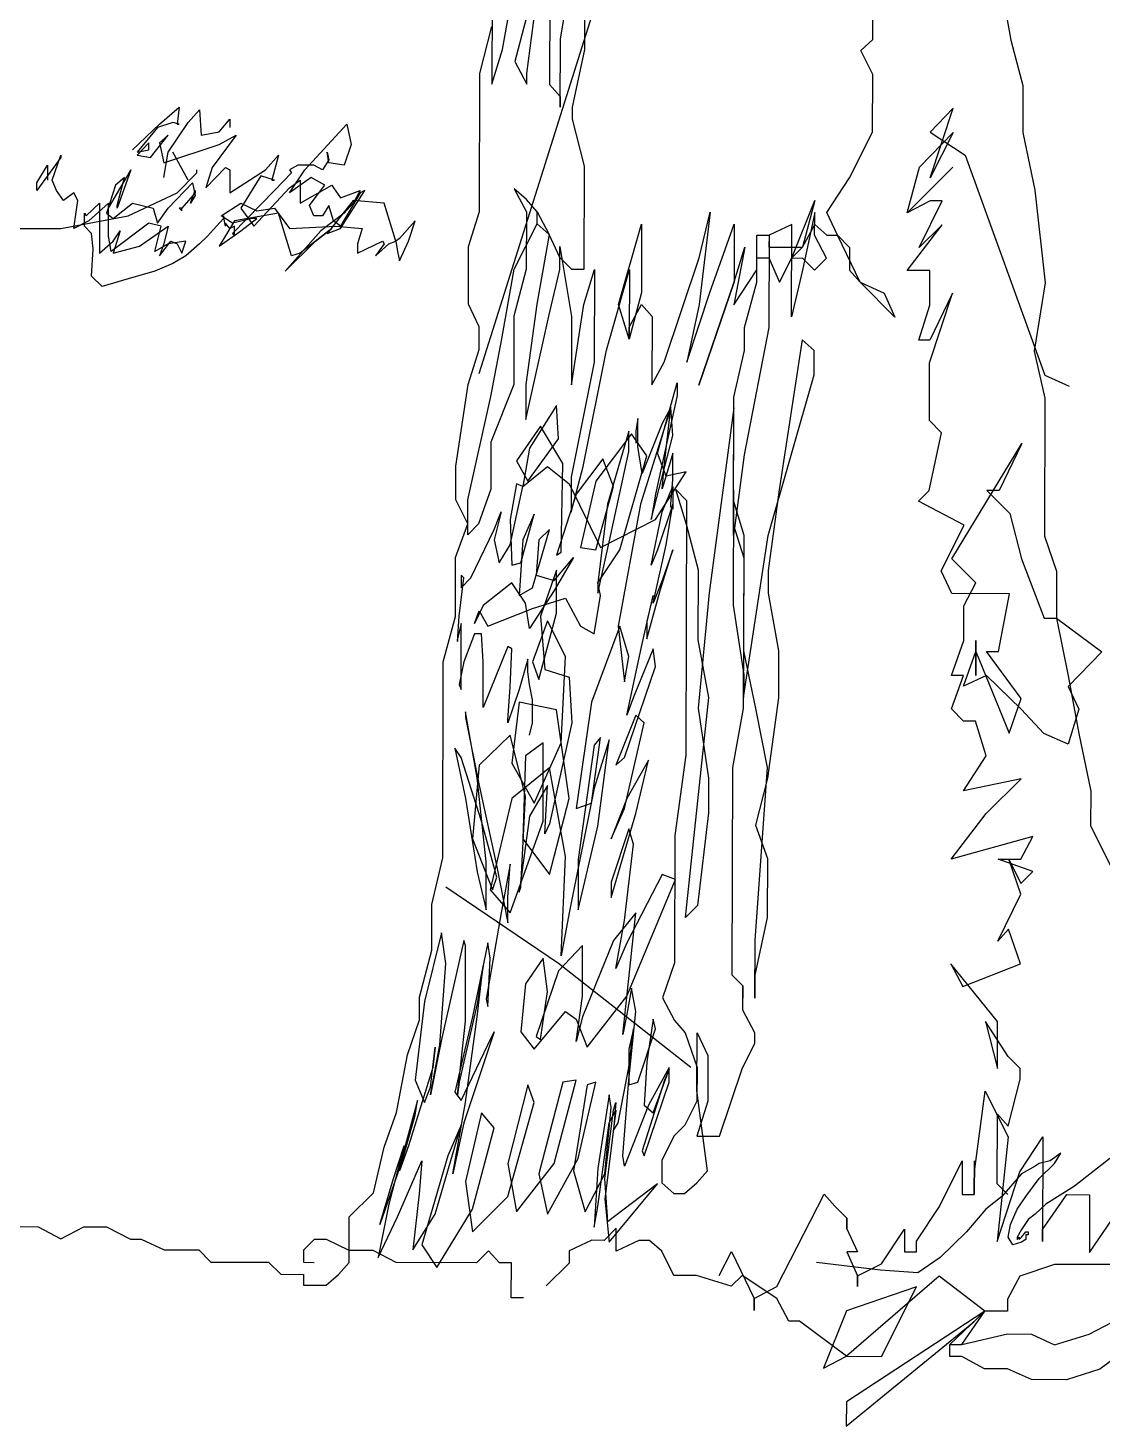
# Model space of a CAD drawing. Extents: x 2.52 to 6.06, y 1.1 to 8.22.
# Drawn here: x 3.899 to 4.49, y 1.095 to 1.865 of the extents above; entities that cross this region are included whole.
import ezdxf

# ---------------------------------------------------------------- set-up
doc = ezdxf.new("R2010")
doc.units = 0
doc.header["$LTSCALE"] = 0.4
doc.header["$MEASUREMENT"] = 0
doc.layers.add('CERCHA', color=7, linetype='CONTINUOUS')

msp = doc.modelspace()

# ---------------------------------------------------------------- linework, layer by layer
at = {"layer": 'CERCHA'}
for p, q in [((4.23709, 1.96112), (4.14695, 1.67481)), ((4.18601, 1.91694), (4.18579, 1.83423)), ((4.36384, 1.85885), (4.36396, 1.9039)), ((4.19176, 1.85932), (4.19852, 1.89771)), ((4.15419, 1.89118), (4.15403, 1.83431)), ((4.15999, 1.8535), (4.16674, 1.89115)), ((4.43409, 1.89042), (4.43991, 1.85865)), ((4.17325, 1.84017), (4.17928, 1.8852)), ((4.17334, 1.87193), (4.16662, 1.84684)), ((4.20511, 1.87849), (4.20504, 1.85338)), ((4.1474, 1.84024), (4.15412, 1.86607)), ((4.19166, 1.82166), (4.19176, 1.85932)), ((4.35718, 1.85296), (4.36384, 1.85885)), ((4.43991, 1.85865), (4.44649, 1.83352)), ((4.15403, 1.83431), (4.15999, 1.8535)), ((4.20504, 1.85338), (4.19831, 1.82164)), ((4.36379, 1.83965), (4.35718, 1.85296)), ((4.16662, 1.84684), (4.17323, 1.83426)), ((4.14719, 1.76417), (4.1474, 1.84024)), ((4.17323, 1.83426), (4.17325, 1.84017)), ((4.18579, 1.83423), (4.19168, 1.82757)), ((4.3637, 1.8079), (4.36379, 1.83965)), ((4.44649, 1.83352), (4.44642, 1.80767)), ((4.19168, 1.82757), (4.19166, 1.82166)), ((3.971, 1.81228), (3.98191, 1.82168)), ((3.98191, 1.82168), (3.98074, 1.81228)), ((3.98678, 1.81329), (3.993, 1.82017)), ((3.993, 1.82017), (3.994, 1.80623)), ((4.19831, 1.82164), (4.19829, 1.81499)), ((4.39539, 1.7827), (4.40805, 1.82107)), ((4.40805, 1.82107), (4.39546, 1.80781)), ((3.95622, 1.79817), (3.971, 1.81228)), ((3.96999, 1.81043), (3.95874, 1.79683)), ((3.97839, 1.81329), (3.96999, 1.81043)), ((3.97587, 1.79683), (3.98678, 1.81329)), ((3.98191, 1.81228), (3.97839, 1.81329)), ((3.98074, 1.81228), (3.98191, 1.81228)), ((4.00391, 1.80808), (4.00979, 1.81497)), ((4.00979, 1.81497), (4.00979, 1.81043)), ((4.0511, 1.78709), (4.07428, 1.81228)), ((4.07428, 1.81228), (4.07663, 1.80103)), ((4.19829, 1.81499), (4.20487, 1.78913)), ((3.96512, 1.80204), (3.95874, 1.79515)), ((3.96512, 1.79817), (3.96512, 1.80204)), ((3.96613, 1.79397), (3.97587, 1.80623)), ((3.97587, 1.80623), (3.971, 1.80204)), ((3.971, 1.80204), (3.97351, 1.79095)), ((3.994, 1.80623), (4.00391, 1.80808)), ((4.01332, 1.80623), (4.00005, 1.78843)), ((4.00391, 1.80103), (4.01332, 1.80623)), ((4.35108, 1.78282), (4.3637, 1.8079)), ((4.3895, 1.78863), (4.40801, 1.80778)), ((4.40801, 1.80778), (4.39539, 1.7827)), ((4.39546, 1.80781), (4.41463, 1.7952)), ((4.44642, 1.80767), (4.45298, 1.7759)), ((3.91188, 1.78138), (3.91675, 1.79515)), ((3.91675, 1.79515), (3.91675, 1.79397)), ((3.95874, 1.79683), (3.96512, 1.79817)), ((3.95874, 1.79515), (3.96613, 1.79397)), ((3.97351, 1.79095), (4.00391, 1.80103)), ((3.97351, 1.78289), (3.97587, 1.79683)), ((3.97939, 1.79515), (3.97839, 1.79683)), ((3.98678, 1.78138), (3.97939, 1.79515)), ((4.02944, 1.78709), (4.03649, 1.79515)), ((4.03649, 1.79515), (4.03297, 1.78138)), ((4.06336, 1.79683), (4.06437, 1.79263)), ((4.06437, 1.79095), (4.06336, 1.79683)), ((4.07663, 1.80103), (4.07277, 1.78978)), ((4.41463, 1.7952), (4.45861, 1.67397)), ((3.91675, 1.79397), (3.90348, 1.77584)), ((3.90348, 1.78004), (3.90936, 1.78978)), ((3.90936, 1.78978), (3.90936, 1.78138)), ((3.95521, 1.78709), (3.94782, 1.7661)), ((3.95286, 1.78289), (3.95521, 1.78709)), ((3.99165, 1.78558), (3.99165, 1.78709)), ((3.99652, 1.77718), (4.00744, 1.78843)), ((4.00005, 1.78843), (3.99652, 1.77718)), ((4.00744, 1.78843), (4.00979, 1.78709)), ((4.00979, 1.77449), (4.02944, 1.78709)), ((4.00979, 1.78709), (4.00979, 1.77449)), ((4.04724, 1.78978), (4.04271, 1.78709)), ((4.04271, 1.78709), (4.04371, 1.78558)), ((4.04271, 1.77449), (4.0511, 1.78709)), ((4.05597, 1.78978), (4.04724, 1.78978)), ((4.06084, 1.78709), (4.05597, 1.78978)), ((4.06437, 1.79263), (4.06084, 1.78709)), ((4.07277, 1.78978), (4.06437, 1.79095)), ((4.20487, 1.78913), (4.20471, 1.73226)), ((4.38278, 1.76353), (4.3895, 1.78863)), ((4.40796, 1.78858), (4.38278, 1.76353)), ((4.38278, 1.76353), (4.40796, 1.78858)), ((3.90348, 1.77584), (3.90348, 1.78004)), ((3.9144, 1.77584), (3.91188, 1.78138)), ((3.94295, 1.7661), (3.95286, 1.78289)), ((3.95168, 1.78289), (3.94681, 1.77869)), ((3.94782, 1.76744), (3.95168, 1.78289)), ((3.97587, 1.7661), (3.98913, 1.78004)), ((3.98074, 1.77449), (3.99165, 1.78558)), ((3.98913, 1.78004), (3.99064, 1.77298)), ((4.02692, 1.7839), (4.01584, 1.7661)), ((4.03431, 1.78138), (4.02692, 1.7839)), ((4.03297, 1.78138), (4.03431, 1.78138)), ((4.04371, 1.78558), (4.03431, 1.77584)), ((4.05463, 1.78289), (4.04271, 1.77449)), ((4.04271, 1.77718), (4.04858, 1.78138)), ((4.04858, 1.78138), (4.04858, 1.76878)), ((4.06202, 1.77869), (4.05463, 1.78289)), ((4.33847, 1.76365), (4.35108, 1.78282)), ((3.91809, 1.77029), (3.9144, 1.77584)), ((3.9238, 1.77449), (3.91809, 1.77029)), ((3.92616, 1.77029), (3.9238, 1.77449)), ((3.94681, 1.77869), (3.94194, 1.76324)), ((3.95387, 1.7619), (3.98074, 1.77449)), ((3.99064, 1.77449), (3.98326, 1.7661)), ((3.98813, 1.76878), (3.99064, 1.77584)), ((3.99064, 1.77298), (3.98813, 1.76878)), ((3.99064, 1.77584), (3.99064, 1.77449)), ((4.03431, 1.77584), (4.0113, 1.75199)), ((4.02306, 1.75619), (4.04271, 1.77718)), ((4.04858, 1.76878), (4.06588, 1.77869)), ((4.05463, 1.76878), (4.06202, 1.77869)), ((4.06588, 1.77869), (4.06689, 1.77718)), ((4.06689, 1.77718), (4.07075, 1.77164)), ((4.07075, 1.75484), (4.08402, 1.77584)), ((4.07075, 1.77164), (4.0815, 1.77584)), ((4.0815, 1.77449), (4.07075, 1.75619)), ((4.0815, 1.77584), (4.07764, 1.76878)), ((4.08402, 1.77584), (4.0815, 1.77449)), ((4.16643, 1.77668), (4.17304, 1.7641)), ((4.17306, 1.77075), (4.16643, 1.77668)), ((4.45298, 1.7759), (4.45875, 1.72492)), ((3.9238, 1.75484), (3.92616, 1.77029)), ((3.93069, 1.7619), (3.93808, 1.76878)), ((3.94295, 1.76878), (3.9322, 1.75904)), ((3.93808, 1.76878), (3.93808, 1.74124)), ((3.94295, 1.75065), (3.94295, 1.76878)), ((3.94547, 1.76039), (3.95622, 1.76878)), ((3.94782, 1.7661), (3.94782, 1.76744)), ((3.95622, 1.76878), (3.96747, 1.7661)), ((3.96747, 1.7661), (3.96999, 1.7577)), ((3.96999, 1.7577), (3.97587, 1.7661)), ((3.98191, 1.7661), (3.98326, 1.76458)), ((3.98326, 1.7661), (3.98191, 1.7661)), ((3.98326, 1.76458), (3.98326, 1.7661)), ((4.00492, 1.7619), (4.01584, 1.76878)), ((4.01584, 1.76878), (4.02457, 1.76458)), ((4.01584, 1.7661), (4.02306, 1.75619)), ((4.02457, 1.76458), (4.03431, 1.7661)), ((4.03431, 1.7661), (4.04271, 1.75484)), ((4.05362, 1.76744), (4.05463, 1.76878)), ((4.05597, 1.7619), (4.05362, 1.76744)), ((4.06437, 1.76744), (4.06084, 1.7619)), ((4.07764, 1.77029), (4.06336, 1.75199)), ((4.06689, 1.75904), (4.06437, 1.76744)), ((4.07764, 1.76878), (4.07277, 1.76324)), ((4.09477, 1.76878), (4.07764, 1.77029)), ((4.10115, 1.74779), (4.09477, 1.76878)), ((4.14123, 1.74499), (4.14719, 1.76417)), ((4.17304, 1.7641), (4.17296, 1.73235)), ((4.17895, 1.76409), (4.17306, 1.77075)), ((4.17893, 1.75744), (4.17895, 1.76409)), ((4.17893, 1.75744), (4.17895, 1.76409)), ((4.17895, 1.76409), (4.18556, 1.75151)), ((4.27422, 1.76383), (4.26817, 1.71289)), ((4.26824, 1.73873), (4.27422, 1.76383)), ((4.3192, 1.7386), (4.33184, 1.77032)), ((4.33183, 1.76367), (4.32509, 1.73193)), ((4.33184, 1.77032), (4.32513, 1.74449)), ((4.33179, 1.75112), (4.33183, 1.76367)), ((4.34435, 1.75108), (4.33847, 1.76365)), ((4.39536, 1.77015), (4.38278, 1.76353)), ((4.38938, 1.74431), (4.402, 1.77013)), ((4.402, 1.77013), (4.39536, 1.77015)), ((3.91675, 1.75484), (3.95387, 1.7619)), ((3.9322, 1.75904), (3.9238, 1.75484)), ((3.92968, 1.76324), (3.93069, 1.7619)), ((3.92968, 1.75619), (3.92968, 1.76324)), ((3.93355, 1.75199), (3.92968, 1.75619)), ((3.94194, 1.76324), (3.94547, 1.76039)), ((3.96512, 1.7577), (3.94446, 1.74225)), ((3.96008, 1.7451), (3.97587, 1.75619)), ((3.972, 1.75619), (3.96512, 1.7577)), ((3.96848, 1.74225), (3.972, 1.75619)), ((3.97587, 1.75619), (3.97351, 1.74645)), ((4.0024, 1.75619), (3.99753, 1.75065)), ((4.00626, 1.76039), (4.0024, 1.75619)), ((4.01231, 1.75904), (4.00391, 1.7451)), ((4.0113, 1.7577), (4.00492, 1.7619)), ((4.00626, 1.7619), (4.00626, 1.76039)), ((4.00744, 1.75619), (4.00626, 1.7619)), ((4.00744, 1.7577), (4.00744, 1.75619)), ((4.00979, 1.75484), (4.00744, 1.7577)), ((4.01231, 1.75619), (4.00979, 1.75484)), ((4.02205, 1.76039), (4.0113, 1.7577)), ((4.03649, 1.76324), (4.01231, 1.75904)), ((4.01231, 1.75065), (4.01231, 1.75619)), ((4.01584, 1.7535), (4.02457, 1.76039)), ((4.02457, 1.76039), (4.02205, 1.76039)), ((4.04371, 1.73973), (4.03649, 1.76324)), ((4.04271, 1.75484), (4.06823, 1.75619)), ((4.06084, 1.7619), (4.05597, 1.7619)), ((4.07277, 1.76324), (4.05984, 1.7535)), ((4.07075, 1.75619), (4.06689, 1.75904)), ((4.06823, 1.75619), (4.08268, 1.75484)), ((4.1119, 1.75904), (4.10316, 1.7493)), ((4.1082, 1.74779), (4.1119, 1.75904)), ((4.16631, 1.73236), (4.17893, 1.75744)), ((4.18556, 1.75151), (4.17893, 1.75744)), ((4.22386, 1.71301), (4.23654, 1.75728)), ((4.23654, 1.75728), (4.23644, 1.71962)), ((4.2741, 1.71952), (4.2875, 1.75715)), ((4.2875, 1.75715), (4.28741, 1.72539)), ((4.31925, 1.75706), (4.30668, 1.75118)), ((4.31911, 1.7061), (4.31925, 1.75706)), ((4.32513, 1.74449), (4.33181, 1.75702)), ((4.33181, 1.75702), (4.33844, 1.7511)), ((4.3827, 1.73178), (4.40197, 1.75683)), ((4.40197, 1.75683), (4.38938, 1.74431)), ((3.88635, 1.75484), (3.91675, 1.75484)), ((3.93455, 1.74359), (3.93355, 1.75199)), ((3.94446, 1.74225), (3.94295, 1.75065)), ((3.94933, 1.7535), (3.94547, 1.74124)), ((3.94547, 1.74779), (3.94933, 1.7535)), ((3.99753, 1.75065), (3.993, 1.74645)), ((4.00391, 1.7451), (4.01584, 1.7535)), ((4.0113, 1.75199), (4.01231, 1.75065)), ((4.05984, 1.7535), (4.04019, 1.73133)), ((4.06588, 1.75484), (4.04858, 1.74124)), ((4.05698, 1.74779), (4.06588, 1.75484)), ((4.06336, 1.75199), (4.07075, 1.75484)), ((4.08268, 1.75484), (4.08016, 1.74645)), ((4.10316, 1.7493), (4.10115, 1.74779)), ((4.18556, 1.75151), (4.17881, 1.71313)), ((4.19144, 1.73894), (4.18556, 1.75151)), ((4.29997, 1.72535), (4.30004, 1.7512)), ((4.30004, 1.7512), (4.30668, 1.75118)), ((4.30668, 1.75118), (4.30654, 1.70023)), ((4.30668, 1.75118), (4.30666, 1.74454)), ((4.3384, 1.73854), (4.33179, 1.75112)), ((4.33844, 1.7511), (4.34435, 1.75108)), ((4.35683, 1.7252), (4.34435, 1.75108)), ((4.34435, 1.75108), (4.35098, 1.74442)), ((3.93355, 1.72864), (3.93455, 1.74359)), ((3.93808, 1.74124), (3.94547, 1.74779)), ((3.94547, 1.74124), (3.96008, 1.7451)), ((3.97587, 1.74645), (3.96848, 1.74225)), ((3.971, 1.73973), (3.97721, 1.74779)), ((3.97351, 1.74645), (3.971, 1.73973)), ((3.98561, 1.74779), (3.97587, 1.74645)), ((3.97721, 1.74779), (3.98074, 1.74645)), ((3.98074, 1.74645), (3.98326, 1.74124)), ((3.98326, 1.74124), (3.98561, 1.74779)), ((3.993, 1.74645), (3.98561, 1.73973)), ((4.04019, 1.73133), (4.05698, 1.74779)), ((4.04858, 1.74124), (4.04371, 1.73973)), ((4.08016, 1.74124), (4.09376, 1.74779)), ((4.08016, 1.74645), (4.08016, 1.74124)), ((4.0899, 1.73973), (4.09729, 1.74645)), ((4.09477, 1.74645), (4.0899, 1.73973)), ((4.09376, 1.74779), (4.09477, 1.74645)), ((4.09729, 1.74645), (4.10115, 1.74779)), ((4.10115, 1.74779), (4.10216, 1.74225)), ((4.10216, 1.74225), (4.10316, 1.73704)), ((4.10316, 1.73704), (4.1082, 1.74779)), ((4.14115, 1.71323), (4.14123, 1.74499)), ((4.19142, 1.7323), (4.19145, 1.74485)), ((4.19145, 1.74485), (4.198, 1.70643)), ((4.29337, 1.74457), (4.28738, 1.71283)), ((4.28741, 1.72539), (4.29337, 1.74457)), ((4.30666, 1.74454), (4.32513, 1.74449)), ((4.32513, 1.74449), (4.3192, 1.7386)), ((4.35098, 1.74442), (4.35094, 1.73186)), ((3.97839, 1.73553), (3.96848, 1.73133)), ((3.98561, 1.73973), (3.97839, 1.73553)), ((4.19807, 1.73228), (4.19144, 1.73894)), ((4.24889, 1.68118), (4.26824, 1.73873)), ((4.29998, 1.732), (4.3, 1.73865)), ((4.3, 1.73865), (4.30665, 1.73863)), ((4.30665, 1.73863), (4.31252, 1.72532)), ((4.31252, 1.72532), (4.3192, 1.7386)), ((4.3192, 1.7386), (4.32511, 1.73858)), ((4.32511, 1.73858), (4.33174, 1.73192)), ((4.33174, 1.73192), (4.3384, 1.73854)), ((3.93942, 1.72293), (3.93355, 1.72864)), ((3.95387, 1.72713), (3.93942, 1.72293)), ((3.96848, 1.73133), (3.95387, 1.72713)), ((4.15956, 1.69398), (4.16631, 1.73236)), ((4.17296, 1.73235), (4.16624, 1.70652)), ((4.18544, 1.70646), (4.19142, 1.7323)), ((4.20471, 1.73226), (4.19807, 1.73228)), ((4.20466, 1.71306), (4.21062, 1.73224)), ((4.21062, 1.73224), (4.21048, 1.68129)), ((4.21715, 1.68791), (4.22982, 1.73219)), ((4.22982, 1.73219), (4.22972, 1.69379)), ((4.26805, 1.66857), (4.28741, 1.72539)), ((4.28741, 1.72539), (4.26805, 1.66857)), ((4.28738, 1.71283), (4.29998, 1.732)), ((4.29325, 1.70026), (4.29997, 1.72535)), ((4.32509, 1.73193), (4.31911, 1.7061)), ((4.35094, 1.73186), (4.35683, 1.7252)), ((4.37598, 1.70595), (4.35683, 1.7252)), ((4.35683, 1.7252), (4.37011, 1.71926)), ((4.39525, 1.73174), (4.3827, 1.73178)), ((4.3952, 1.71254), (4.39525, 1.73174)), ((4.45875, 1.72492), (4.45274, 1.68728)), ((4.23644, 1.71962), (4.22972, 1.69379)), ((4.26144, 1.68115), (4.2741, 1.71952)), ((4.37011, 1.71926), (4.37598, 1.70595)), ((4.39511, 1.68078), (4.40777, 1.71915)), ((4.40777, 1.71915), (4.39515, 1.69334)), ((4.14702, 1.70066), (4.14115, 1.71323)), ((4.17881, 1.71313), (4.17278, 1.66883)), ((4.19789, 1.66876), (4.20466, 1.71306)), ((4.22972, 1.69379), (4.22386, 1.71301)), ((4.22974, 1.70044), (4.23642, 1.71297)), ((4.23642, 1.71297), (4.24231, 1.70631)), ((4.26817, 1.71289), (4.26144, 1.68115)), ((4.38924, 1.69336), (4.3952, 1.71254)), ((4.16624, 1.70652), (4.16614, 1.66885)), ((4.17273, 1.64963), (4.18544, 1.70646)), ((4.198, 1.70643), (4.19789, 1.66876)), ((4.24231, 1.70631), (4.24221, 1.66864)), ((4.14699, 1.6881), (4.14702, 1.70066)), ((4.22972, 1.69379), (4.22974, 1.70044)), ((4.30654, 1.70023), (4.29306, 1.6301)), ((4.29322, 1.68771), (4.29325, 1.70026)), ((4.14103, 1.66892), (4.14699, 1.6881)), ((4.15357, 1.66224), (4.15956, 1.69398)), ((4.20442, 1.6237), (4.21715, 1.68791)), ((4.28724, 1.66188), (4.29322, 1.68771)), ((4.32499, 1.69353), (4.31221, 1.61085)), ((4.33162, 1.6876), (4.32499, 1.69353)), ((4.33158, 1.67431), (4.33162, 1.6876)), ((4.39515, 1.69334), (4.38924, 1.69336)), ((4.45274, 1.68728), (4.45858, 1.66141)), ((4.21048, 1.68129), (4.19776, 1.61781)), ((4.24221, 1.66864), (4.24889, 1.68118)), ((4.39503, 1.64903), (4.39511, 1.68078)), ((4.30623, 1.58576), (4.33158, 1.67431)), ((4.45861, 1.67397), (4.47189, 1.66802)), ((4.13426, 1.62389), (4.14103, 1.66892)), ((4.16614, 1.66885), (4.1535, 1.63713)), ((4.17278, 1.66883), (4.17273, 1.64963)), ((4.24524, 1.63107), (4.25616, 1.66986)), ((4.25616, 1.66986), (4.25616, 1.66281)), ((4.14086, 1.60541), (4.15357, 1.66224)), ((4.18965, 1.65727), (4.17487, 1.63376)), ((4.19066, 1.63896), (4.18965, 1.65727)), ((4.25263, 1.65626), (4.23584, 1.60302)), ((4.25616, 1.66281), (4.24423, 1.60857)), ((4.25263, 1.65626), (4.24776, 1.64736)), ((4.2491, 1.62536), (4.25263, 1.65626)), ((4.25364, 1.64081), (4.25263, 1.65626)), ((4.28722, 1.65597), (4.27365, 1.55409)), ((4.28705, 1.59172), (4.28724, 1.66188)), ((4.28708, 1.60501), (4.28722, 1.65597)), ((4.45858, 1.66141), (4.45837, 1.58534)), ((4.23449, 1.65022), (4.23332, 1.64316)), ((4.23449, 1.63477), (4.23449, 1.65022)), ((4.40166, 1.64236), (4.39503, 1.64903)), ((4.18092, 1.64602), (4.16765, 1.62687)), ((4.19318, 1.62536), (4.18092, 1.64602)), ((4.23097, 1.64182), (4.21132, 1.61562)), ((4.22945, 1.64316), (4.2177, 1.60302)), ((4.22945, 1.63208), (4.22945, 1.64316)), ((4.23936, 1.62956), (4.23097, 1.64182)), ((4.23332, 1.64316), (4.23332, 1.63661)), ((4.24776, 1.64736), (4.23684, 1.61982)), ((4.24171, 1.59463), (4.25364, 1.64081)), ((4.39492, 1.61062), (4.40166, 1.64236)), ((4.1535, 1.63713), (4.15343, 1.61128)), ((4.17487, 1.63376), (4.17118, 1.61276)), ((4.17387, 1.61562), (4.19066, 1.63896)), ((4.23684, 1.61982), (4.23449, 1.63477)), ((4.40738, 1.57293), (4.44595, 1.63633)), ((4.44595, 1.63633), (4.43333, 1.61052)), ((4.16765, 1.62687), (4.17387, 1.61562)), ((4.19217, 1.57649), (4.19318, 1.62536)), ((4.21518, 1.62788), (4.20057, 1.60857)), ((4.22106, 1.61276), (4.21518, 1.62788)), ((4.21871, 1.58203), (4.22945, 1.63208)), ((4.22458, 1.57783), (4.23936, 1.62956)), ((4.25011, 1.61847), (4.24524, 1.63107)), ((4.25364, 1.63107), (4.24776, 1.61142)), ((4.24776, 1.61142), (4.2491, 1.62536)), ((4.25364, 1.61663), (4.25364, 1.63107)), ((4.29306, 1.6301), (4.28703, 1.58581)), ((4.13421, 1.60542), (4.13426, 1.62389)), ((4.17118, 1.61276), (4.18478, 1.62368)), ((4.18478, 1.62368), (4.19671, 1.61428)), ((4.1977, 1.5986), (4.20442, 1.6237)), ((4.19776, 1.61781), (4.1977, 1.5986)), ((4.24423, 1.59463), (4.26103, 1.62083)), ((4.26103, 1.62083), (4.25011, 1.61847)), ((4.15343, 1.61128), (4.14673, 1.5921)), ((4.16765, 1.61428), (4.16413, 1.59463)), ((4.16413, 1.58069), (4.17118, 1.61276)), ((4.17118, 1.61276), (4.16765, 1.61428)), ((4.19671, 1.61428), (4.21384, 1.57918)), ((4.21132, 1.61562), (4.20292, 1.57918)), ((4.21132, 1.57783), (4.22106, 1.61276)), ((4.24776, 1.59883), (4.25364, 1.61276)), ((4.25263, 1.60302), (4.25364, 1.61663)), ((4.25364, 1.61276), (4.25364, 1.60017)), ((4.25534, 1.611), (4.26124, 1.60508)), ((4.2612, 1.59179), (4.25534, 1.611)), ((4.2871, 1.61092), (4.28693, 1.5474)), ((4.28703, 1.58581), (4.2871, 1.61092)), ((4.31221, 1.61085), (4.30618, 1.56655)), ((4.389, 1.60473), (4.39492, 1.61062)), ((4.42668, 1.61054), (4.4392, 1.59795)), ((4.43333, 1.61052), (4.42668, 1.61054)), ((4.14082, 1.59211), (4.13421, 1.60542)), ((4.1408, 1.5862), (4.14086, 1.60541)), ((4.20057, 1.60857), (4.18965, 1.57498)), ((4.2177, 1.60302), (4.21232, 1.55969)), ((4.23584, 1.60302), (4.22358, 1.53585)), ((4.24423, 1.60857), (4.24171, 1.59463)), ((4.25364, 1.60302), (4.24524, 1.57783)), ((4.25011, 1.58069), (4.25364, 1.60302)), ((4.25263, 1.60168), (4.25263, 1.60302)), ((4.25364, 1.60017), (4.25263, 1.60168)), ((4.26124, 1.60508), (4.26085, 1.46476)), ((4.29294, 1.58579), (4.28708, 1.60501)), ((4.41407, 1.59137), (4.389, 1.60473)), ((4.15926, 1.59883), (4.15539, 1.58337)), ((4.15539, 1.58908), (4.15926, 1.59883)), ((4.16413, 1.59463), (4.16513, 1.56944)), ((4.17, 1.57078), (4.17739, 1.59748)), ((4.17739, 1.59748), (4.17118, 1.58337)), ((4.21384, 1.57918), (4.24423, 1.59463)), ((4.24171, 1.56944), (4.24776, 1.59883)), ((4.4392, 1.59795), (4.44578, 1.57282)), ((4.13412, 1.57367), (4.14082, 1.59211)), ((4.14673, 1.5921), (4.1408, 1.5862)), ((4.14246, 1.56238), (4.15539, 1.58908)), ((4.17639, 1.55684), (4.18579, 1.58908)), ((4.18579, 1.58908), (4.17991, 1.58337)), ((4.26778, 1.56666), (4.2612, 1.59179)), ((4.29291, 1.57324), (4.28705, 1.59172)), ((4.40145, 1.5663), (4.41407, 1.59137)), ((4.15539, 1.58337), (4.15808, 1.57078)), ((4.15808, 1.57078), (4.16413, 1.58069)), ((4.17118, 1.58337), (4.169, 1.55264)), ((4.17991, 1.58337), (4.1784, 1.56389)), ((4.20292, 1.57918), (4.21132, 1.57783)), ((4.21232, 1.55398), (4.21871, 1.58203)), ((4.24289, 1.54844), (4.25011, 1.58069)), ((4.2927, 1.49643), (4.30623, 1.58576)), ((4.29277, 1.52228), (4.29294, 1.58579)), ((4.45837, 1.58534), (4.46496, 1.56612)), ((4.13403, 1.54117), (4.13412, 1.57367)), ((4.19906, 1.57363), (4.18831, 1.5555)), ((4.18831, 1.56104), (4.19906, 1.57363)), ((4.18965, 1.57498), (4.19217, 1.57649)), ((4.21232, 1.55969), (4.22458, 1.57783)), ((4.24524, 1.57783), (4.24171, 1.56944)), ((4.24675, 1.5555), (4.25364, 1.57783)), ((4.25364, 1.57783), (4.24776, 1.56104)), ((4.29268, 1.49052), (4.29291, 1.57324)), ((4.42063, 1.5596), (4.40738, 1.57293)), ((4.44578, 1.57282), (4.45825, 1.54029)), ((4.13709, 1.56389), (4.13709, 1.55684)), ((4.1386, 1.56238), (4.13709, 1.56389)), ((4.16513, 1.56944), (4.17, 1.57078)), ((4.1784, 1.56389), (4.18831, 1.56104)), ((4.18965, 1.56658), (4.18092, 1.54139)), ((4.18965, 1.5429), (4.18965, 1.56658)), ((4.26767, 1.52825), (4.26778, 1.56666)), ((4.30618, 1.56655), (4.30615, 1.554)), ((4.40732, 1.55372), (4.40145, 1.5663)), ((4.46496, 1.56612), (4.46489, 1.54027)), ((4.13608, 1.54139), (4.1386, 1.56238)), ((4.13709, 1.55684), (4.14246, 1.56238)), ((4.16513, 1.55969), (4.14935, 1.5471)), ((4.17252, 1.54844), (4.16513, 1.55969)), ((4.169, 1.55264), (4.17639, 1.55684)), ((4.18831, 1.5555), (4.17487, 1.5345)), ((4.21232, 1.55969), (4.21232, 1.55398)), ((4.21384, 1.55264), (4.21232, 1.55969)), ((4.23936, 1.52879), (4.24675, 1.5555)), ((4.24776, 1.56104), (4.24289, 1.54844)), ((4.41395, 1.54706), (4.42063, 1.5596)), ((4.17487, 1.5345), (4.17252, 1.54844)), ((4.17639, 1.54559), (4.19452, 1.5513)), ((4.19452, 1.5513), (4.20292, 1.53585)), ((4.21031, 1.53165), (4.21384, 1.55264)), ((4.23684, 1.52611), (4.24289, 1.55264)), ((4.24289, 1.55264), (4.23936, 1.5387)), ((4.27365, 1.55409), (4.26757, 1.49059)), ((4.30615, 1.554), (4.31197, 1.52223)), ((4.43908, 1.55364), (4.40732, 1.55372)), ((4.43309, 1.5219), (4.43908, 1.55364)), ((4.12732, 1.51608), (4.13403, 1.54117)), ((4.13507, 1.52745), (4.13608, 1.54139)), ((4.14935, 1.5471), (4.14448, 1.53719)), ((4.14448, 1.53719), (4.147, 1.54424)), ((4.147, 1.54424), (4.15187, 1.53585)), ((4.15187, 1.53585), (4.17639, 1.54559)), ((4.17991, 1.50646), (4.18965, 1.5429)), ((4.18092, 1.54139), (4.18327, 1.512)), ((4.28693, 1.5474), (4.29273, 1.50899)), ((4.4139, 1.52786), (4.41395, 1.54706)), ((4.45825, 1.54029), (4.46489, 1.54027)), ((4.46489, 1.54027), (4.48995, 1.52174)), ((4.46489, 1.54027), (4.47145, 1.5085)), ((4.13709, 1.53719), (4.13507, 1.52879)), ((4.13709, 1.50092), (4.13709, 1.53719)), ((4.18478, 1.5387), (4.17639, 1.5162)), ((4.19452, 1.51905), (4.18478, 1.5387)), ((4.20292, 1.53585), (4.21031, 1.53165)), ((4.22458, 1.53585), (4.20897, 1.49386)), ((4.22358, 1.53585), (4.2271, 1.50511)), ((4.22945, 1.51905), (4.22458, 1.53585)), ((4.23936, 1.5387), (4.23936, 1.52879)), ((4.13507, 1.52879), (4.13507, 1.52745)), ((4.14448, 1.53165), (4.1386, 1.5162)), ((4.14834, 1.53165), (4.14448, 1.53165)), ((4.14935, 1.5162), (4.14834, 1.53165)), ((4.22845, 1.48681), (4.23684, 1.52611)), ((4.2735, 1.49648), (4.26767, 1.52825)), ((4.4072, 1.50867), (4.4139, 1.52786)), ((4.42055, 1.52784), (4.4205, 1.50864)), ((4.42053, 1.52193), (4.42055, 1.52784)), ((4.16278, 1.5246), (4.14935, 1.49101)), ((4.16513, 1.52325), (4.16278, 1.5246)), ((4.16413, 1.50226), (4.16513, 1.52325)), ((4.17387, 1.51771), (4.169, 1.50092)), ((4.17387, 1.51066), (4.17387, 1.51771)), ((4.19217, 1.47153), (4.19452, 1.51905)), ((4.2271, 1.50511), (4.22945, 1.51905)), ((4.24289, 1.52325), (4.23197, 1.49672)), ((4.24423, 1.51351), (4.24289, 1.52325)), ((4.29933, 1.4905), (4.29277, 1.52228)), ((4.31197, 1.52223), (4.3119, 1.49638)), ((4.41383, 1.50275), (4.42053, 1.52193)), ((4.4205, 1.50864), (4.42053, 1.52193)), ((4.42053, 1.52193), (4.43887, 1.47683)), ((4.42644, 1.52192), (4.43309, 1.5219)), ((4.44557, 1.49602), (4.42644, 1.52192)), ((4.48995, 1.52174), (4.47144, 1.50259)), ((4.12703, 1.40826), (4.12732, 1.51608)), ((4.1386, 1.5162), (4.13608, 1.5036)), ((4.14935, 1.49101), (4.14935, 1.5162)), ((4.17487, 1.5036), (4.17387, 1.51066)), ((4.17639, 1.5162), (4.17991, 1.50646)), ((4.18327, 1.512), (4.19671, 1.5078)), ((4.2271, 1.46346), (4.24423, 1.51351)), ((4.13608, 1.5036), (4.13709, 1.50092)), ((4.16278, 1.48412), (4.16413, 1.50226)), ((4.17639, 1.49521), (4.17487, 1.5036)), ((4.19671, 1.5078), (4.19805, 1.48261)), ((4.29273, 1.50899), (4.2927, 1.49643)), ((4.40715, 1.49021), (4.41385, 1.50866)), ((4.41385, 1.50866), (4.4072, 1.50867)), ((4.4264, 1.50862), (4.41383, 1.50275)), ((4.44556, 1.49011), (4.4264, 1.50862)), ((4.47144, 1.50259), (4.47731, 1.49002)), ((4.47145, 1.5085), (4.47728, 1.47673)), ((4.169, 1.50092), (4.16278, 1.48261)), ((4.169, 1.49386), (4.16513, 1.46027)), ((4.18965, 1.48966), (4.169, 1.49386)), ((4.17639, 1.48261), (4.17639, 1.49521)), ((4.20897, 1.49386), (4.20057, 1.43542)), ((4.23197, 1.49672), (4.22845, 1.48681)), ((4.26743, 1.43963), (4.2735, 1.49648)), ((4.3119, 1.49638), (4.30587, 1.45208)), ((4.43887, 1.47683), (4.44557, 1.49602)), ((4.13961, 1.48866), (4.13961, 1.48546)), ((4.14599, 1.45221), (4.13961, 1.48866)), ((4.19671, 1.44096), (4.18965, 1.48966)), ((4.23332, 1.48681), (4.22223, 1.45927)), ((4.23785, 1.48261), (4.23332, 1.48681)), ((4.26757, 1.49059), (4.27338, 1.45217)), ((4.28668, 1.45804), (4.29268, 1.49052)), ((4.30589, 1.45799), (4.29933, 1.4905)), ((4.41378, 1.48355), (4.40715, 1.49021)), ((4.45807, 1.47678), (4.44556, 1.49011)), ((4.47731, 1.49002), (4.47135, 1.47084)), ((4.13961, 1.48546), (4.147, 1.44801)), ((4.16278, 1.48261), (4.16278, 1.48412)), ((4.17487, 1.47572), (4.17639, 1.48261)), ((4.19805, 1.48261), (4.18579, 1.42702)), ((4.2271, 1.43542), (4.23785, 1.48261)), ((4.42043, 1.48353), (4.41378, 1.48355)), ((4.42628, 1.46431), (4.42043, 1.48353)), ((4.16413, 1.47572), (4.147, 1.45927)), ((4.17252, 1.44214), (4.16413, 1.47572)), ((4.18226, 1.47153), (4.17252, 1.46447)), ((4.17739, 1.43827), (4.19217, 1.47153)), ((4.18226, 1.42836), (4.18226, 1.47153)), ((4.20897, 1.43827), (4.21384, 1.47455)), ((4.21384, 1.47455), (4.21031, 1.47035)), ((4.21871, 1.4732), (4.21031, 1.44667)), ((4.21232, 1.42568), (4.21871, 1.4732)), ((4.47135, 1.47084), (4.45807, 1.47678)), ((4.47728, 1.47673), (4.48384, 1.44495)), ((4.13373, 1.46867), (4.13961, 1.44096)), ((4.13709, 1.46346), (4.13373, 1.46867)), ((4.14834, 1.42836), (4.13709, 1.46346)), ((4.17252, 1.46447), (4.17118, 1.41862)), ((4.21031, 1.47035), (4.20158, 1.40737)), ((4.22223, 1.45927), (4.2271, 1.46346)), ((4.26085, 1.46476), (4.25483, 1.42046)), ((4.41368, 1.44514), (4.42628, 1.46431)), ((4.147, 1.45927), (4.14347, 1.41862)), ((4.16513, 1.46027), (4.17739, 1.43827)), ((4.18579, 1.45775), (4.16513, 1.44096)), ((4.19452, 1.40888), (4.18579, 1.45775)), ((4.24037, 1.46195), (4.22845, 1.44096)), ((4.23332, 1.43256), (4.24037, 1.46195)), ((4.28637, 1.34357), (4.28668, 1.45804)), ((4.29898, 1.36274), (4.30589, 1.45799)), ((4.15086, 1.40603), (4.14599, 1.45221)), ((4.147, 1.44801), (4.15674, 1.40317)), ((4.18478, 1.44801), (4.17487, 1.43122)), ((4.18327, 1.42148), (4.18478, 1.44801)), ((4.27338, 1.45217), (4.27332, 1.43297)), ((4.30587, 1.45208), (4.29915, 1.42625)), ((4.44545, 1.4517), (4.41368, 1.44514)), ((4.4262, 1.43255), (4.44545, 1.4517)), ((4.13961, 1.44096), (4.14599, 1.40049)), ((4.16513, 1.44096), (4.15321, 1.39058)), ((4.17, 1.39209), (4.17252, 1.44214)), ((4.18579, 1.39897), (4.19671, 1.44096)), ((4.21031, 1.44667), (4.19671, 1.37798)), ((4.22845, 1.44096), (4.21971, 1.41862)), ((4.48384, 1.44495), (4.48378, 1.42575)), ((4.20057, 1.43542), (4.20897, 1.43827)), ((4.21971, 1.41862), (4.2271, 1.43542)), ((4.21971, 1.38638), (4.23332, 1.43256)), ((4.26061, 1.3754), (4.26743, 1.43963)), ((4.27332, 1.43297), (4.26728, 1.38203)), ((4.40693, 1.4075), (4.4262, 1.43255)), ((4.15674, 1.39763), (4.14834, 1.42836)), ((4.16413, 1.37798), (4.18226, 1.42836)), ((4.17487, 1.43122), (4.169, 1.38923)), ((4.18579, 1.42702), (4.18327, 1.42148)), ((4.20158, 1.37949), (4.21232, 1.42568)), ((4.29915, 1.42625), (4.30575, 1.40777)), ((4.48378, 1.42575), (4.49627, 1.40061)), ((4.14347, 1.41862), (4.15439, 1.39058)), ((4.17118, 1.41862), (4.18579, 1.39897)), ((4.22945, 1.42417), (4.21971, 1.39478)), ((4.23197, 1.41577), (4.22945, 1.42417)), ((4.25483, 1.42046), (4.25464, 1.3503)), ((4.45201, 1.41993), (4.40693, 1.4075)), ((4.44533, 1.40739), (4.45201, 1.41993)), ((4.2271, 1.37378), (4.23197, 1.41577)), ((4.12105, 1.38242), (4.12703, 1.40826)), ((4.15086, 1.37949), (4.15086, 1.40603)), ((4.15674, 1.40317), (4.16278, 1.37244)), ((4.16413, 1.40468), (4.15926, 1.37798)), ((4.16278, 1.38638), (4.16413, 1.40468)), ((4.19217, 1.3543), (4.19452, 1.40888)), ((4.20158, 1.40737), (4.20158, 1.37949)), ((4.30575, 1.40777), (4.30566, 1.37528)), ((4.43278, 1.40743), (4.44533, 1.40739)), ((4.45196, 1.40073), (4.43278, 1.40743)), ((4.43868, 1.40741), (4.4453, 1.3941)), ((4.44528, 1.38819), (4.43868, 1.40741)), ((4.14599, 1.40049), (4.15086, 1.37949)), ((4.15439, 1.39058), (4.15674, 1.39763)), ((4.21971, 1.39478), (4.21971, 1.38638)), ((4.24776, 1.39897), (4.22845, 1.36136)), ((4.22845, 1.33197), (4.25515, 1.39629)), ((4.25515, 1.39629), (4.24776, 1.39897)), ((4.4453, 1.3941), (4.45196, 1.40073)), ((4.19066, 1.3501), (4.12869, 1.39209)), ((4.15321, 1.39058), (4.16413, 1.37798)), ((4.16278, 1.37244), (4.16278, 1.38638)), ((4.169, 1.38923), (4.17, 1.39209)), ((4.43265, 1.36238), (4.44528, 1.38819)), ((4.12098, 1.35731), (4.12105, 1.38242)), ((4.26728, 1.38203), (4.26061, 1.3754)), ((4.15926, 1.37798), (4.15086, 1.33045)), ((4.19671, 1.37798), (4.19217, 1.3543)), ((4.23332, 1.37798), (4.22106, 1.3627)), ((4.22223, 1.34725), (4.2271, 1.37378)), ((4.22945, 1.34171), (4.23332, 1.37798)), ((4.30566, 1.37528), (4.29893, 1.34354)), ((4.12634, 1.3669), (4.11694, 1.32911)), ((4.12869, 1.3501), (4.12634, 1.3669)), ((4.43858, 1.36901), (4.43265, 1.36238)), ((4.44517, 1.34979), (4.43858, 1.36901)), ((4.11426, 1.33148), (4.12098, 1.35731)), ((4.1386, 1.3627), (4.12634, 1.30812)), ((4.13961, 1.35984), (4.1386, 1.3627)), ((4.13961, 1.31819), (4.13961, 1.35984)), ((4.15187, 1.36136), (4.14347, 1.32071)), ((4.15321, 1.35296), (4.15187, 1.36136)), ((4.20393, 1.35984), (4.19066, 1.3459)), ((4.22106, 1.3627), (4.20393, 1.32071)), ((4.20393, 1.33197), (4.20393, 1.35984)), ((4.22845, 1.36136), (4.22223, 1.34725)), ((4.2989, 1.33098), (4.29898, 1.36274)), ((4.12533, 1.30526), (4.12869, 1.3501)), ((4.14935, 1.34876), (4.14599, 1.32777)), ((4.14599, 1.32071), (4.14935, 1.34876)), ((4.15187, 1.32626), (4.15321, 1.35296)), ((4.18226, 1.35296), (4.17252, 1.33885)), ((4.18478, 1.33465), (4.18226, 1.35296)), ((4.26355, 1.29267), (4.19066, 1.3501)), ((4.25464, 1.3503), (4.24794, 1.33112)), ((4.40677, 1.34989), (4.41338, 1.33732)), ((4.43253, 1.31807), (4.40677, 1.34989)), ((4.41338, 1.33732), (4.44517, 1.34979)), ((4.19066, 1.3459), (4.1784, 1.3098)), ((4.2261, 1.31097), (4.22945, 1.34171)), ((4.29227, 1.33765), (4.28637, 1.34357)), ((4.29893, 1.34354), (4.2989, 1.33098)), ((4.17252, 1.33885), (4.17, 1.31232)), ((4.18092, 1.30812), (4.18478, 1.33465)), ((4.23097, 1.3365), (4.22845, 1.32206)), ((4.23332, 1.32357), (4.23097, 1.3365)), ((4.29223, 1.32435), (4.29227, 1.33765)), ((4.29225, 1.331), (4.29227, 1.33765)), ((4.29227, 1.33765), (4.29225, 1.331)), ((4.29225, 1.331), (4.29227, 1.33765)), ((4.29227, 1.33765), (4.29225, 1.331)), ((4.29225, 1.331), (4.29227, 1.33765)), ((4.29227, 1.33765), (4.29225, 1.331)), ((4.11694, 1.32911), (4.1119, 1.28578)), ((4.11423, 1.31893), (4.11426, 1.33148)), ((4.14599, 1.32777), (4.13608, 1.28461)), ((4.15086, 1.33045), (4.15187, 1.32626)), ((4.20057, 1.30711), (4.20393, 1.33197)), ((4.20645, 1.30392), (4.22845, 1.33197)), ((4.24794, 1.33112), (4.25455, 1.31855)), ((4.10753, 1.29975), (4.11423, 1.31893)), ((4.14347, 1.32071), (4.13373, 1.27906)), ((4.13507, 1.27772), (4.13961, 1.31819)), ((4.13961, 1.27352), (4.14599, 1.32071)), ((4.17739, 1.30291), (4.19452, 1.32357)), ((4.19452, 1.32357), (4.20057, 1.31937)), ((4.20393, 1.32071), (4.20057, 1.30711)), ((4.20057, 1.31937), (4.20645, 1.30392)), ((4.22845, 1.32206), (4.2261, 1.31097)), ((4.22945, 1.28578), (4.23332, 1.32357)), ((4.24289, 1.31937), (4.23936, 1.29586)), ((4.24423, 1.314), (4.24289, 1.31937)), ((4.25455, 1.31855), (4.26044, 1.31189)), ((4.29884, 1.31178), (4.29223, 1.32435)), ((4.42589, 1.31808), (4.43246, 1.29222)), ((4.43839, 1.29885), (4.42589, 1.31808)), ((4.43246, 1.29222), (4.43253, 1.31807)), ((4.15539, 1.31232), (4.1386, 1.26227)), ((4.15187, 1.30526), (4.15539, 1.31232)), ((4.17, 1.31232), (4.17739, 1.30291)), ((4.1784, 1.3098), (4.18092, 1.30812)), ((4.23197, 1.314), (4.22945, 1.30291)), ((4.22945, 1.29267), (4.23197, 1.314)), ((4.23449, 1.28461), (4.24423, 1.314)), ((4.26044, 1.31189), (4.26703, 1.29267)), ((4.267, 1.28011), (4.26709, 1.31187)), ((4.26709, 1.31187), (4.27296, 1.2993)), ((4.29883, 1.30587), (4.29884, 1.31178)), ((4.12634, 1.30812), (4.12029, 1.27772)), ((4.12029, 1.27772), (4.12533, 1.30526)), ((4.12029, 1.28192), (4.12281, 1.30392)), ((4.12281, 1.30392), (4.12147, 1.29267)), ((4.13709, 1.27453), (4.15187, 1.30526)), ((4.22945, 1.30291), (4.22945, 1.28326)), ((4.29214, 1.2926), (4.29883, 1.30587)), ((4.10154, 1.268), (4.10753, 1.29975)), ((4.23936, 1.29586), (4.23785, 1.27201)), ((4.27296, 1.2993), (4.27289, 1.27419)), ((4.44502, 1.29218), (4.43839, 1.29885)), ((4.12147, 1.29267), (4.1082, 1.24967)), ((4.22358, 1.26227), (4.22945, 1.29267)), ((4.25162, 1.29267), (4.24037, 1.27201)), ((4.24289, 1.26781), (4.25162, 1.29166)), ((4.25162, 1.29166), (4.2491, 1.28578)), ((4.25162, 1.28461), (4.25162, 1.29267)), ((4.26703, 1.29267), (4.26698, 1.2742)), ((4.27949, 1.25497), (4.29214, 1.2926)), ((4.43829, 1.26044), (4.445, 1.28627)), ((4.445, 1.28627), (4.44502, 1.29218)), ((4.1119, 1.28578), (4.11694, 1.27352)), ((4.11694, 1.27352), (4.12029, 1.28192)), ((4.13373, 1.27906), (4.13709, 1.27453)), ((4.13608, 1.28461), (4.13507, 1.27772)), ((4.17387, 1.28326), (4.16278, 1.23993)), ((4.17739, 1.27352), (4.17387, 1.28326)), ((4.19318, 1.28461), (4.17991, 1.23422)), ((4.18831, 1.23993), (4.20057, 1.28578)), ((4.20057, 1.28578), (4.19318, 1.28461)), ((4.20645, 1.28326), (4.19906, 1.23573)), ((4.20158, 1.24262), (4.21132, 1.28461)), ((4.21132, 1.28461), (4.20645, 1.28326)), ((4.2261, 1.24413), (4.22945, 1.28578)), ((4.22945, 1.28326), (4.23449, 1.28461)), ((4.2491, 1.28578), (4.23684, 1.24682)), ((4.23785, 1.24413), (4.25162, 1.28461)), ((4.27279, 1.23578), (4.267, 1.28011)), ((4.41975, 1.23538), (4.42578, 1.27968)), ((4.42578, 1.27968), (4.43827, 1.25454)), ((4.11307, 1.27453), (4.10216, 1.23422)), ((4.1119, 1.26647), (4.11307, 1.27453)), ((4.13255, 1.23422), (4.13961, 1.27352)), ((4.16278, 1.22163), (4.17739, 1.27352)), ((4.21871, 1.27772), (4.21232, 1.23708)), ((4.21619, 1.23422), (4.21971, 1.27067)), ((4.21971, 1.27067), (4.21871, 1.27772)), ((4.22223, 1.27352), (4.22106, 1.25807)), ((4.22106, 1.26932), (4.22223, 1.27352)), ((4.24037, 1.27201), (4.2271, 1.23842)), ((4.23785, 1.27201), (4.24289, 1.26781)), ((4.26698, 1.2742), (4.2603, 1.26093)), ((4.27289, 1.27419), (4.26693, 1.255)), ((4.09484, 1.24882), (4.10154, 1.268)), ((4.10316, 1.23573), (4.1119, 1.26647)), ((4.14834, 1.26781), (4.13961, 1.23002)), ((4.15539, 1.25941), (4.14834, 1.26781)), ((4.21619, 1.23154), (4.22106, 1.26932)), ((4.22223, 1.26932), (4.21619, 1.22028)), ((4.21871, 1.26227), (4.22223, 1.26932)), ((4.43229, 1.2287), (4.4324, 1.26711)), ((4.4324, 1.26711), (4.43829, 1.26044)), ((4.12281, 1.21189), (4.13709, 1.26093)), ((4.13709, 1.26093), (4.12987, 1.24413)), ((4.1386, 1.26227), (4.13255, 1.23422)), ((4.14347, 1.21474), (4.15539, 1.25941)), ((4.21232, 1.21609), (4.21871, 1.26227)), ((4.22106, 1.25807), (4.22358, 1.26227)), ((4.2603, 1.26093), (4.25438, 1.25504)), ((4.08886, 1.22373), (4.09484, 1.24882)), ((4.10568, 1.24967), (4.09729, 1.21743)), ((4.09981, 1.23154), (4.10568, 1.24967)), ((4.1082, 1.24967), (4.10316, 1.23573)), ((4.25438, 1.25504), (4.24769, 1.24176)), ((4.26693, 1.255), (4.27949, 1.25497)), ((4.43827, 1.25454), (4.43221, 1.19695)), ((4.44486, 1.23532), (4.45747, 1.25448)), ((4.45747, 1.25448), (4.45732, 1.19688)), ((4.10216, 1.21054), (4.11542, 1.24128)), ((4.11542, 1.24128), (4.11408, 1.22314)), ((4.12987, 1.24413), (4.11542, 1.19509)), ((4.16278, 1.23993), (4.16765, 1.21323)), ((4.16765, 1.21323), (4.18831, 1.23993)), ((4.18478, 1.21189), (4.20158, 1.24262)), ((4.2271, 1.23842), (4.2261, 1.24413)), ((4.23684, 1.24682), (4.23785, 1.24413)), ((4.24769, 1.24176), (4.24766, 1.2292)), ((4.4005, 1.21624), (4.41312, 1.24131)), ((4.41312, 1.24131), (4.41307, 1.22285)), ((4.41977, 1.24129), (4.41972, 1.22283)), ((4.41972, 1.22283), (4.41977, 1.24129)), ((4.4555, 1.23993), (4.45315, 1.23842)), ((4.46155, 1.24128), (4.4555, 1.23993)), ((4.4555, 1.23154), (4.4639, 1.23993)), ((4.46742, 1.24548), (4.46155, 1.24128)), ((4.4639, 1.23993), (4.46742, 1.24548)), ((4.49429, 1.24262), (4.47481, 1.22734)), ((4.10216, 1.23422), (4.09242, 1.20634)), ((4.17991, 1.23422), (4.18478, 1.21189)), ((4.19906, 1.23573), (4.20544, 1.21323)), ((4.20544, 1.21323), (4.21619, 1.23422)), ((4.21232, 1.23708), (4.21031, 1.20483)), ((4.26686, 1.22915), (4.27279, 1.23578)), ((4.41972, 1.22283), (4.41975, 1.23538)), ((4.43221, 1.19695), (4.44486, 1.23532)), ((4.44576, 1.23422), (4.43484, 1.22163)), ((4.45315, 1.23842), (4.44576, 1.23422)), ((4.09242, 1.20634), (4.09981, 1.23154)), ((4.13961, 1.23002), (4.14347, 1.20215)), ((4.2177, 1.21054), (4.21619, 1.23154)), ((4.24524, 1.22868), (4.2177, 1.20769)), ((4.21871, 1.19644), (4.24524, 1.22868)), ((4.24766, 1.2292), (4.25429, 1.22328)), ((4.2602, 1.22326), (4.26686, 1.22915)), ((4.43818, 1.22278), (4.43229, 1.2287)), ((4.44811, 1.22163), (4.4555, 1.23154)), ((4.47481, 1.22734), (4.45903, 1.21743)), ((4.07553, 1.21047), (4.08886, 1.22373)), ((4.09729, 1.21743), (4.09141, 1.18804)), ((4.11408, 1.22314), (4.11055, 1.19224)), ((4.14347, 1.20215), (4.16278, 1.22163)), ((4.21619, 1.22028), (4.21871, 1.19644)), ((4.25429, 1.22328), (4.2602, 1.22326)), ((4.31102, 1.17217), (4.33701, 1.22305)), ((4.33701, 1.22305), (4.3429, 1.21639)), ((4.41307, 1.22285), (4.41972, 1.22283)), ((4.43484, 1.22163), (4.42611, 1.21474)), ((4.44324, 1.21474), (4.44811, 1.22163)), ((4.45903, 1.21743), (4.45315, 1.21189)), ((4.45733, 1.20353), (4.47068, 1.22269)), ((4.47068, 1.22269), (4.48323, 1.22266)), ((4.48323, 1.22266), (4.48315, 1.1909)), ((4.07546, 1.18536), (4.07553, 1.21047)), ((4.09141, 1.18804), (4.10216, 1.21054)), ((4.11055, 1.19224), (4.12281, 1.21189)), ((4.12382, 1.1825), (4.14347, 1.21474)), ((4.21031, 1.20483), (4.21232, 1.21609)), ((4.2177, 1.20769), (4.2177, 1.21054)), ((4.3429, 1.21639), (4.34952, 1.20973)), ((4.34952, 1.20973), (4.34951, 1.20382)), ((4.34951, 1.20382), (4.34952, 1.20973)), ((4.34952, 1.20973), (4.34951, 1.20382)), ((4.38789, 1.19707), (4.4005, 1.21624)), ((4.42611, 1.21474), (4.41536, 1.20215)), ((4.43971, 1.20634), (4.44324, 1.21474)), ((4.44929, 1.20903), (4.44576, 1.20349)), ((4.45315, 1.21189), (4.44929, 1.20903)), ((4.48315, 1.1909), (4.49575, 1.20933)), ((3.86578, 1.20513), (3.90418, 1.20503)), ((3.90418, 1.20503), (3.91672, 1.19835)), ((3.91672, 1.19835), (3.92929, 1.20496)), ((3.92929, 1.20496), (3.94184, 1.20492)), ((3.94184, 1.20492), (3.95512, 1.19824)), ((4.22248, 1.20416), (4.21582, 1.19753)), ((4.22245, 1.19161), (4.22248, 1.20416)), ((4.34951, 1.20382), (4.35538, 1.19125)), ((4.36866, 1.18456), (4.38127, 1.20373)), ((4.38127, 1.20373), (4.38123, 1.19118)), ((4.41536, 1.20215), (4.40092, 1.18804)), ((4.43837, 1.19929), (4.43971, 1.20634)), ((4.44576, 1.20349), (4.44324, 1.19929)), ((4.44576, 1.19929), (4.44811, 1.20215)), ((4.44811, 1.20215), (4.44929, 1.20215)), ((4.44929, 1.20215), (4.44929, 1.20063)), ((4.45732, 1.19688), (4.45733, 1.20353)), ((3.95512, 1.19824), (3.96103, 1.19823)), ((3.96103, 1.19823), (3.97357, 1.19228)), ((4.0563, 1.19797), (4.05037, 1.19208)), ((4.06294, 1.19795), (4.0563, 1.19797)), ((4.07548, 1.19201), (4.06294, 1.19795)), ((4.11542, 1.19509), (4.12382, 1.1825)), ((4.20917, 1.19755), (4.1966, 1.19168)), ((4.21582, 1.19753), (4.20917, 1.19755)), ((4.23502, 1.19748), (4.22245, 1.19161)), ((4.24093, 1.19747), (4.23502, 1.19748)), ((4.24756, 1.19154), (4.24093, 1.19747)), ((4.38788, 1.19116), (4.38789, 1.19707)), ((4.44089, 1.19509), (4.43837, 1.19929)), ((4.44576, 1.19644), (4.44089, 1.19509)), ((4.44324, 1.19795), (4.44442, 1.19929)), ((4.44324, 1.19929), (4.44324, 1.19795)), ((4.44442, 1.19795), (4.44576, 1.19929)), ((4.44442, 1.19929), (4.44442, 1.19795)), ((4.44811, 1.19795), (4.44576, 1.19644)), ((4.44811, 1.20063), (4.44811, 1.19795)), ((4.44929, 1.20063), (4.44811, 1.20063)), ((3.97357, 1.19228), (3.99277, 1.19223)), ((3.99277, 1.19223), (3.9994, 1.18557)), ((4.05037, 1.19208), (4.05035, 1.18543)), ((4.08878, 1.19197), (4.07548, 1.19201)), ((4.10131, 1.18529), (4.08878, 1.19197)), ((4.15229, 1.1918), (4.14562, 1.18517)), ((4.15818, 1.18514), (4.15229, 1.1918)), ((4.1966, 1.19168), (4.19658, 1.18503)), ((4.25417, 1.17823), (4.24756, 1.19154)), ((4.27928, 1.17816), (4.28596, 1.19144)), ((4.28596, 1.19144), (4.29845, 1.16555)), ((4.34947, 1.19126), (4.35535, 1.17795)), ((4.35538, 1.19125), (4.34947, 1.19126)), ((4.38123, 1.19118), (4.38788, 1.19116)), ((4.40092, 1.18804), (4.38866, 1.17964)), ((3.9994, 1.18557), (4.03115, 1.18548)), ((4.03115, 1.18548), (4.03778, 1.17882)), ((4.03778, 1.17882), (4.05034, 1.17878)), ((4.05034, 1.17878), (4.05032, 1.17287)), ((4.05035, 1.18543), (4.05626, 1.18541)), ((4.06288, 1.17284), (4.06954, 1.17873)), ((4.06954, 1.17873), (4.07546, 1.18536)), ((4.14562, 1.18517), (4.10131, 1.18529)), ((4.16483, 1.18512), (4.15818, 1.18514)), ((4.16477, 1.16592), (4.16483, 1.18512)), ((4.19658, 1.18503), (4.18399, 1.17251)), ((4.26672, 1.17819), (4.25417, 1.17823)), ((4.28591, 1.17223), (4.26672, 1.17819)), ((4.368, 1.18115), (4.33274, 1.18535)), ((4.35535, 1.17795), (4.36866, 1.18456)), ((4.38866, 1.17964), (4.368, 1.18115)), ((4.46393, 1.18431), (4.44471, 1.17771)), ((4.50233, 1.1842), (4.46393, 1.18431)), ((4.05032, 1.17287), (4.06288, 1.17284)), ((4.29183, 1.17813), (4.28591, 1.17223)), ((4.311, 1.16552), (4.29183, 1.17813)), ((4.29845, 1.16555), (4.31102, 1.17217)), ((4.4004, 1.17783), (4.34932, 1.13366)), ((4.38783, 1.17196), (4.34939, 1.15877)), ((4.35533, 1.17205), (4.35535, 1.17795)), ((4.35535, 1.17795), (4.35533, 1.17205)), ((4.36852, 1.13361), (4.38783, 1.17196)), ((4.42545, 1.15856), (4.4004, 1.17783)), ((4.44471, 1.17771), (4.43803, 1.16518)), ((4.17142, 1.1659), (4.16477, 1.16592)), ((4.29843, 1.15891), (4.29845, 1.16555)), ((4.29845, 1.16555), (4.29843, 1.15891)), ((4.31761, 1.15295), (4.311, 1.16552)), ((4.43803, 1.16518), (4.43801, 1.15853)), ((4.34939, 1.15877), (4.33675, 1.12705)), ((4.42545, 1.15856), (4.34925, 1.10855)), ((4.42545, 1.15856), (4.4062, 1.14015)), ((4.41285, 1.14013), (4.42545, 1.15856)), ((4.41953, 1.15267), (4.42545, 1.15856)), ((4.43801, 1.15853), (4.42545, 1.15856)), ((4.32352, 1.15293), (4.31761, 1.15295)), ((4.34932, 1.13366), (4.32352, 1.15293)), ((4.34921, 1.09526), (4.41953, 1.15267)), ((4.48303, 1.14585), (4.4956, 1.15246)), ((4.40618, 1.1335), (4.4062, 1.14015)), ((4.4062, 1.14015), (4.41285, 1.14013)), ((4.4062, 1.14015), (4.41285, 1.14013)), ((4.41285, 1.14013), (4.43798, 1.14597)), ((4.43798, 1.14597), (4.45127, 1.14594)), ((4.45127, 1.14594), (4.46381, 1.14)), ((4.46381, 1.14), (4.48303, 1.14585)), ((4.51478, 1.14577), (4.48888, 1.12663)), ((4.33675, 1.12705), (4.34932, 1.13366)), ((4.34932, 1.13366), (4.36852, 1.13361)), ((4.41283, 1.13349), (4.40618, 1.1335)), ((4.42537, 1.12681), (4.41283, 1.13349)), ((4.43792, 1.12677), (4.42537, 1.12681)), ((4.4512, 1.12083), (4.43792, 1.12677)), ((4.48888, 1.12663), (4.4704, 1.12078)), ((4.4704, 1.12078), (4.4512, 1.12083)), ((4.34925, 1.10855), (4.34921, 1.09526))]:
    msp.add_line(p, q, dxfattribs=at)

doc.saveas('drawing.dxf')
